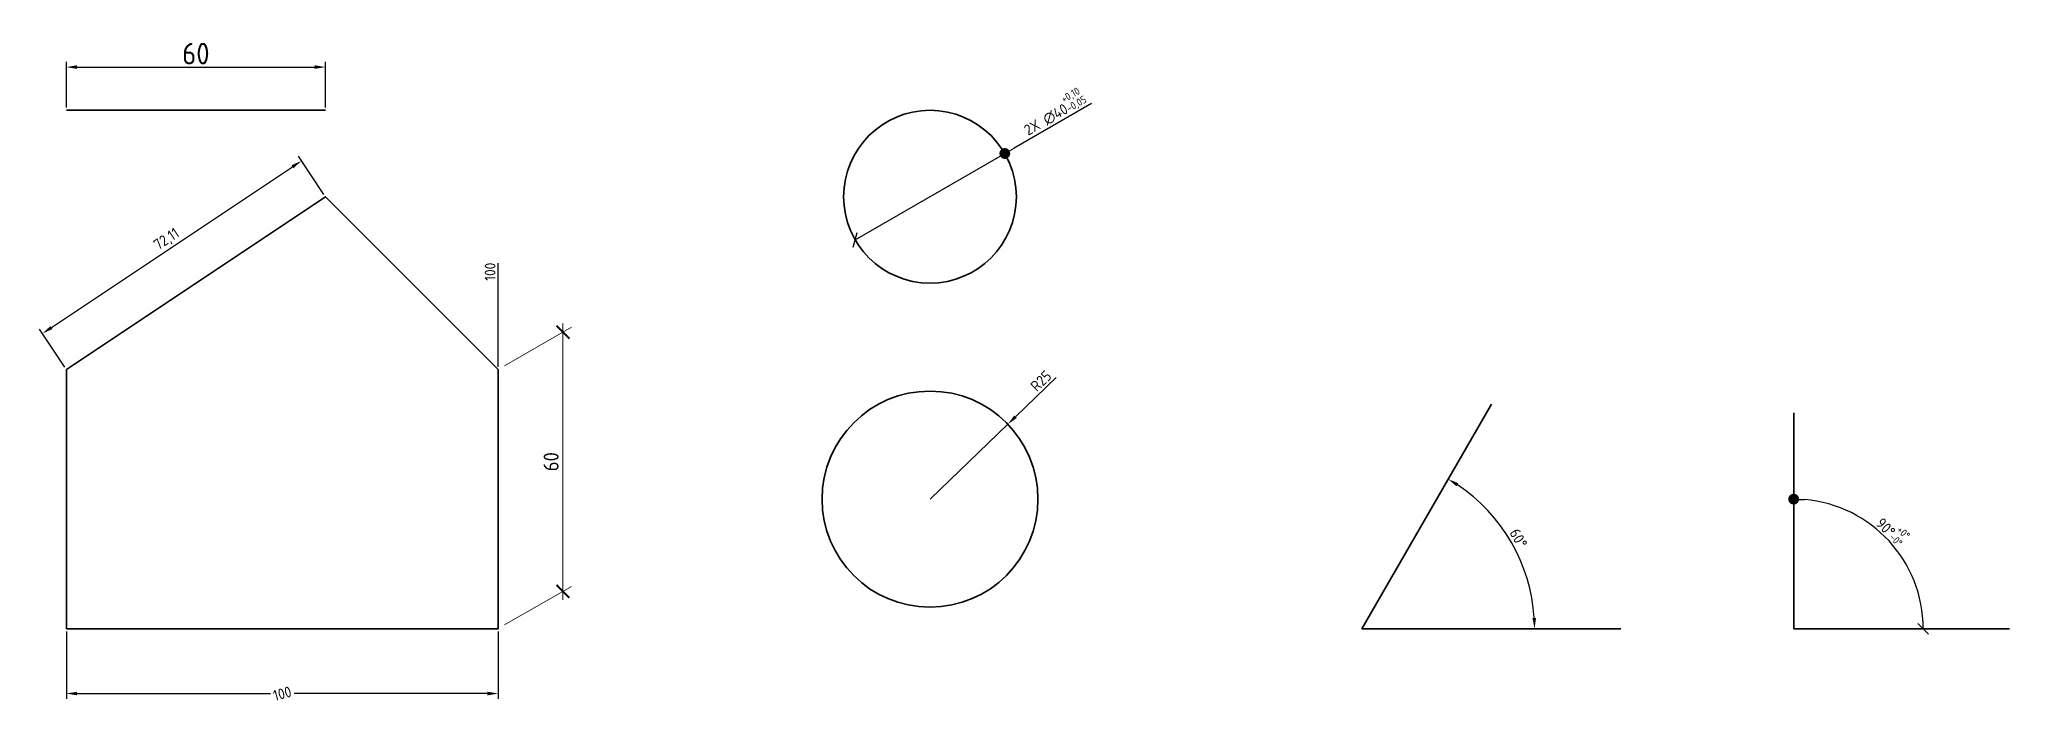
# Model space of a CAD drawing. Header units: millimetres. Extents: x -6 to 450, y -17 to 136.
import ezdxf

# ---------------------------------------------------------------- set-up
doc = ezdxf.new("R2010")
doc.units = ezdxf.units.MM
doc.layers.add('DIMS', color=4, linetype='Continuous', lineweight=18)
doc.layers.add('GEOM', color=7, linetype='Continuous', lineweight=35)
doc.styles.add('ISOCP', font='isocp.shx')
doc.dimstyles.new('ARCH-TICK', dxfattribs={"dimtxt": 3.5, "dimasz": 3, "dimexe": 2, "dimexo": 1.5, "dimgap": 1, "dimtad": 1, "dimdec": 0, "dimtxsty": 'ISOCP', "dimblk": 'ARCHTICK', "dimcen": 0, "dimdle": 2, "dimadec": 0, "dimazin": 0, "dimtfac": 1, "dimtmove": 0, "dimatfit": 3, "dimfxl": 1, "dimlwd": 18, "dimlwe": 13, "dimarcsym": 0})
doc.dimstyles.new('ISO-25', dxfattribs={"dimtxt": 2.5, "dimasz": 2.5, "dimexe": 1.25, "dimexo": 0.625, "dimtad": 1, "dimtxsty": 'ISOCP', "dimcen": 2.5, "dimadec": 0, "dimazin": 0, "dimtfac": 1, "dimtmove": 0, "dimatfit": 3, "dimfxl": 1, "dimarcsym": 0})
doc.dimstyles.new('MECH-TOL', dxfattribs={"dimtxt": 2.5, "dimasz": 2.5, "dimexe": 1.25, "dimexo": 0.625, "dimtad": 1, "dimtxsty": 'ISOCP', "dimblk1": 'OBLIQUE', "dimblk2": 'DOT', "dimsah": 1, "dimcen": 2.5, "dimse1": 1, "dimclrd": 1, "dimclre": 5, "dimclrt": 3, "dimadec": 0, "dimazin": 0, "dimtol": 1, "dimtp": 0.1, "dimtm": 0.05, "dimtfac": 0.7, "dimtmove": 0, "dimatfit": 3, "dimfxl": 5, "dimfxlon": 1, "dimtzin": 0, "dimarcsym": 0})

# ---------------------------------------------------------------- blocks, each defined once
blk = doc.blocks.new('*D4')
at = {"layer": 'Defpoints', "color": 0, "transparency": 16777216}
for p in [(0, 0), (100, 0), (100, -15)]:
    blk.add_point(p, dxfattribs=at)
at = {"layer": 'DIMS', "color": 0, "lineweight": -2, "transparency": 16777216}
for p, q in [((0, -0.62), (0, -16.25)), ((100, -0.62), (100, -16.25)), ((2.5, -15), (47.28, -15)), ((97.5, -15), (52.72, -15))]:
    blk.add_line(p, q, dxfattribs=at)
at = {"layer": 'DIMS', "color": 0, "transparency": 16777216}
for points in [[(2.5, -14.58), (2.5, -15.42), (0, -15)], [(97.5, -14.58), (97.5, -15.42), (100, -15)]]:
    blk.add_solid(points, dxfattribs=at)
at = {"layer": 'DIMS', "color": 0, "transparency": 16777216, "insert": (50, -15), "char_height": 2.5, "attachment_point": 5, "rotation": 15, "style": 'ISOCP'}
blk.add_mtext('100', dxfattribs=at)
blk = doc.blocks.new('_ArchTick')
at = {"color": 0, "linetype": 'ByBlock', "const_width": 0.15}
blk.add_lwpolyline([(-0.5, -0.5), (0.5, 0.5)], dxfattribs=at)
blk = doc.blocks.new('*D5')
at = {"layer": 'Defpoints', "color": 0, "transparency": 16777216}
for p in [(115, 68.66), (100, 60), (100, 0)]:
    blk.add_point(p, dxfattribs=at)
at = {"layer": 'DIMS', "color": 0, "lineweight": 13, "transparency": 16777216}
for p, q in [((101.5, 60.87), (117, 69.81)), ((101.5, 0.87), (117, 9.81))]:
    blk.add_line(p, q, dxfattribs=at)
at = {"layer": 'DIMS', "color": 0, "lineweight": 18, "transparency": 16777216}
blk.add_line((115, 6.66), (115, 70.66), dxfattribs=at)
at = {"layer": 'DIMS', "color": 0, "lineweight": 18, "transparency": 16777216, "xscale": 3, "yscale": 3, "zscale": 3}
for p, rotation in [((115, 68.66), 90), ((115, 8.66), 270)]:
    blk.add_blockref('_ArchTick', p, dxfattribs=dict(at, rotation=rotation))
at = {"layer": 'DIMS', "color": 0, "transparency": 16777216, "insert": (112.25, 38.66), "char_height": 3.5, "attachment_point": 5, "rotation": 90, "style": 'ISOCP'}
blk.add_mtext('60', dxfattribs=at)
blk = doc.blocks.new('*D6')
at = {"layer": 'Defpoints', "color": 0, "transparency": 16777216}
for p in [(54.45, 108.32), (60, 100), (0, 60)]:
    blk.add_point(p, dxfattribs=at)
at = {"layer": 'DIMS', "color": 0, "lineweight": -2, "transparency": 16777216}
for p, q in [((-3.47, 69.71), (52.37, 106.93)), ((59.65, 100.52), (53.76, 109.36)), ((-0.35, 60.52), (-6.24, 69.36))]:
    blk.add_line(p, q, dxfattribs=at)
at = {"layer": 'DIMS', "color": 0, "transparency": 16777216}
for points in [[(52.14, 107.28), (52.6, 106.59), (54.45, 108.32)], [(-3.7, 70.05), (-3.24, 69.36), (-5.55, 68.32)]]:
    blk.add_solid(points, dxfattribs=at)
at = {"layer": 'DIMS', "color": 0, "transparency": 16777216, "insert": (23.31, 90.04), "char_height": 2.5, "attachment_point": 5, "rotation": 33.6901, "style": 'ISOCP'}
blk.add_mtext('72,11', dxfattribs=at)
blk = doc.blocks.new('*D7')
at = {"layer": 'Defpoints', "color": 0, "transparency": 16777216}
for p in [(218.01, 47.34), (200, 30)]:
    blk.add_point(p, dxfattribs=at)
at = {"layer": 'DIMS', "color": 0, "lineweight": -2, "transparency": 16777216}
for p, q in [((229.2, 58.12), (219.81, 49.08)), ((200, 30), (218.01, 47.34))]:
    blk.add_line(p, q, dxfattribs=at)
at = {"layer": 'DIMS', "color": 0, "transparency": 16777216}
blk.add_solid([(219.52, 49.38), (220.1, 48.78), (218.01, 47.34)], dxfattribs=at)
at = {"layer": 'DIMS', "color": 0, "transparency": 16777216, "insert": (225.7, 57.35), "char_height": 2.5, "attachment_point": 5, "rotation": 43.9191, "style": 'ISOCP'}
blk.add_mtext('R25', dxfattribs=at)
blk = doc.blocks.new('_Oblique')
at = {"color": 0, "linetype": 'ByBlock', "lineweight": -2}
blk.add_line((-0.5, -0.5), (0.5, 0.5), dxfattribs=at)
blk = doc.blocks.new('_Dot')
at = {"color": 0, "linetype": 'ByBlock', "lineweight": -2}
blk.add_line((-0.5, 0), (-1, 0), dxfattribs=at)
at = {"color": 0, "linetype": 'ByBlock', "const_width": 0.5}
blk.add_lwpolyline([(-0.25, 0, 1), (0.25, 0, 1)], format="xyb", close=True, dxfattribs=at)
blk = doc.blocks.new('*D8')
at = {"layer": 'Defpoints', "color": 0, "transparency": 16777216}
for p in [(217.32, 110), (182.68, 90)]:
    blk.add_point(p, dxfattribs=at)
at = {"layer": 'DIMS', "color": 1, "lineweight": -2, "transparency": 16777216}
for p, q in [((237.36, 121.57), (219.49, 111.25)), ((182.68, 90), (217.32, 110))]:
    blk.add_line(p, q, dxfattribs=at)
at = {"layer": 'DIMS', "color": 1, "lineweight": -2, "transparency": 16777216, "xscale": 2.5, "yscale": 2.5, "zscale": 2.5}
for name, p, rotation in [('_Dot', (217.32, 110), 210), ('_Oblique', (182.68, 90), 30.00000000000005)]:
    blk.add_blockref(name, p, dxfattribs=dict(at, rotation=rotation))
at = {"layer": 'DIMS', "color": 3, "transparency": 16777216, "insert": (228.58, 119.78), "char_height": 2.5, "attachment_point": 5, "rotation": 30, "style": 'ISOCP'}
blk.add_mtext('2X ∅40{\\H1.75;\\S+0,10^ -0,05;}', dxfattribs=at)
blk = doc.blocks.new('*D9')
at = {"layer": 'Defpoints', "color": 0, "transparency": 16777216}
for p in [(330, 51.96), (337.59, 13.68), (300, 0), (300, 0), (360, 0)]:
    blk.add_point(p, dxfattribs=at)
at = {"layer": 'DIMS', "color": 0, "lineweight": -2, "transparency": 16777216}
blk.add_arc((300, 0), 40, 3.5816, 56.4184, dxfattribs=at)
at = {"layer": 'DIMS', "color": 0, "transparency": 16777216}
for points in [[(321.91, 32.97), (322.34, 33.68), (320, 34.64)], [(340.34, 2.51), (339.51, 2.49), (340, 0)]]:
    blk.add_solid(points, dxfattribs=at)
at = {"layer": 'DIMS', "color": 0, "transparency": 16777216, "insert": (336.26, 20.94), "char_height": 2.5, "attachment_point": 5, "rotation": 300, "style": 'ISOCP'}
blk.add_mtext('60°', dxfattribs=at)
blk = doc.blocks.new('*D10')
at = {"layer": 'Defpoints', "color": 0, "transparency": 16777216}
for p in [(400, 50), (425.98, 15), (400, 0), (450, 0)]:
    blk.add_point(p, dxfattribs=at)
at = {"layer": 'DIMS', "color": 5, "lineweight": -2, "transparency": 16777216}
blk.add_line((400, 35), (400, 28.75), dxfattribs=at)
at = {"layer": 'DIMS', "color": 1, "lineweight": -2, "transparency": 16777216}
blk.add_arc((400, 0), 30, 0, 85.224, dxfattribs=at)
at = {"layer": 'DIMS', "color": 1, "lineweight": -2, "transparency": 16777216, "xscale": 2.5, "yscale": 2.5, "zscale": 2.5}
for name, p, rotation in [('_Dot', (400, 30), 177.6119845367312), ('_Oblique', (430, 0), 270)]:
    blk.add_blockref(name, p, dxfattribs=dict(at, rotation=rotation))
at = {"layer": 'DIMS', "color": 3, "transparency": 16777216, "insert": (422.98, 22.98), "char_height": 2.5, "attachment_point": 5, "rotation": 315, "style": 'ISOCP'}
blk.add_mtext('90°{\\H1.75;\\S+0°^ -0°;}', dxfattribs=at)
blk = doc.blocks.new('*D11')
at = {"layer": 'Defpoints', "color": 0, "transparency": 16777216}
for p in [(100, 80), (100, 60), (0, 0)]:
    blk.add_point(p, dxfattribs=at)
at = {"layer": 'DIMS', "color": 0, "lineweight": -2, "transparency": 16777216}
blk.add_line((100, 60.63), (100, 84.63), dxfattribs=at)
at = {"layer": 'DIMS', "color": 0, "transparency": 16777216, "insert": (98.13, 82.63), "char_height": 2.5, "attachment_point": 5, "rotation": 90, "style": 'ISOCP'}
blk.add_mtext('100', dxfattribs=at)
blk = doc.blocks.new('*D12')
at = {"layer": 'Defpoints', "color": 0, "transparency": 16777216}
for p in [(60, 130), (0, 120), (60, 120)]:
    blk.add_point(p, dxfattribs=at)
at = {"layer": 'DIMS', "color": 0, "lineweight": -2, "transparency": 16777216}
for p, q in [((0, 120.62), (0, 131.25)), ((2.5, 130), (57.5, 130)), ((60, 120.62), (60, 131.25))]:
    blk.add_line(p, q, dxfattribs=at)
at = {"layer": 'DIMS', "color": 0, "transparency": 16777216}
for points in [[(2.5, 130.42), (2.5, 129.58), (0, 130)], [(57.5, 130.42), (57.5, 129.58), (60, 130)]]:
    blk.add_solid(points, dxfattribs=at)
at = {"layer": 'DIMS', "color": 0, "transparency": 16777216, "insert": (30, 133.12), "char_height": 5, "attachment_point": 5, "style": 'ISOCP'}
blk.add_mtext('60', dxfattribs=at)

msp = doc.modelspace()

# ---------------------------------------------------------------- linework, layer by layer
at = {"layer": 'GEOM'}
for p, q in [((0, 120), (60, 120)), ((300, 0), (330, 51.962)), ((400, 0), (400, 50)), ((300, 0), (360, 0)), ((400, 0), (450, 0))]:
    msp.add_line(p, q, dxfattribs=at)
msp.add_lwpolyline([(0, 0), (100, 0), (100, 60), (60, 100), (0, 60)], close=True, dxfattribs=at)
for centre, radius in [((200, 100), 20), ((200, 30), 25)]:
    msp.add_circle(centre, radius, dxfattribs=at)

# ---------------------------------------------------------------- dimensions: what is measured, and where the dimension line sits
at = {"layer": 'DIMS'}
dim = msp.add_linear_dim(base=(60, 130), p1=(0, 120), p2=(60, 120), dimstyle='ISO-25', override={"dimtxt": 5, "dimdec": 0}, dxfattribs=at)
dim.commit()
dim.dimension.update_dxf_attribs({"geometry": '*D12', "text_midpoint": (30, 133.125)})
dim = msp.add_diameter_dim_2p(p1=(182.679, 90), p2=(217.321, 110), text='2X <>', dimstyle='MECH-TOL', dxfattribs=at)
dim.commit()
dim.dimension.update_dxf_attribs({"geometry": '*D8', "text_midpoint": (230, 117.321), "dimtype": 163})
dim = msp.add_aligned_dim(p1=(0, 60), p2=(60, 100), distance=10, dimstyle='ISO-25', dxfattribs=at)
dim.commit()
dim.dimension.update_dxf_attribs({"geometry": '*D6', "text_midpoint": (23.309, 90.037)})
dim = msp.add_ordinate_dim(feature_location=(100, 60), offset=(0, 20), dtype=1, origin=(0, 0), dimstyle='ISO-25', dxfattribs=at)
dim.commit()
dim.dimension.update_dxf_attribs({"geometry": '*D11', "text_midpoint": (98.125, 82.626)})
dim = msp.add_linear_dim(base=(115, 68.66), p1=(100, 0), p2=(100, 60), angle=90, dimstyle='ARCH-TICK', dxfattribs=at)
dim.commit()
dim.dimension.update_dxf_attribs({"geometry": '*D5', "text_midpoint": (112.25, 38.66), "oblique_angle": 30})
dim = msp.add_radius_dim(center=(200, 30), mpoint=(218.008, 47.341), dimstyle='ISO-25', dxfattribs=at)
dim.commit()
dim.dimension.update_dxf_attribs({"geometry": '*D7', "text_midpoint": (227, 56), "dimtype": 164})
dim = msp.add_angular_dim_2l(base=(337.588, 13.681), line1=((300, 0), (330, 51.962)), line2=((300, 0), (360, 0)), dimstyle='ISO-25', dxfattribs=at)
dim.commit()
dim.dimension.update_dxf_attribs({"geometry": '*D9', "text_midpoint": (336.265, 20.938)})
dim = msp.add_angular_dim_3p(base=(425.981, 15), center=(400, 0), p1=(450, 0), p2=(400, 50), dimstyle='MECH-TOL', dxfattribs=at)
dim.commit()
dim.dimension.update_dxf_attribs({"geometry": '*D10', "text_midpoint": (422.976, 22.976)})
dim = msp.add_linear_dim(base=(100, -15), p1=(0, 0), p2=(100, 0), dimstyle='ISO-25', dxfattribs=at)
dim.commit()
dim.dimension.update_dxf_attribs({"geometry": '*D4', "text_midpoint": (50, -15), "text_rotation": 15})

doc.saveas('drawing.dxf')
